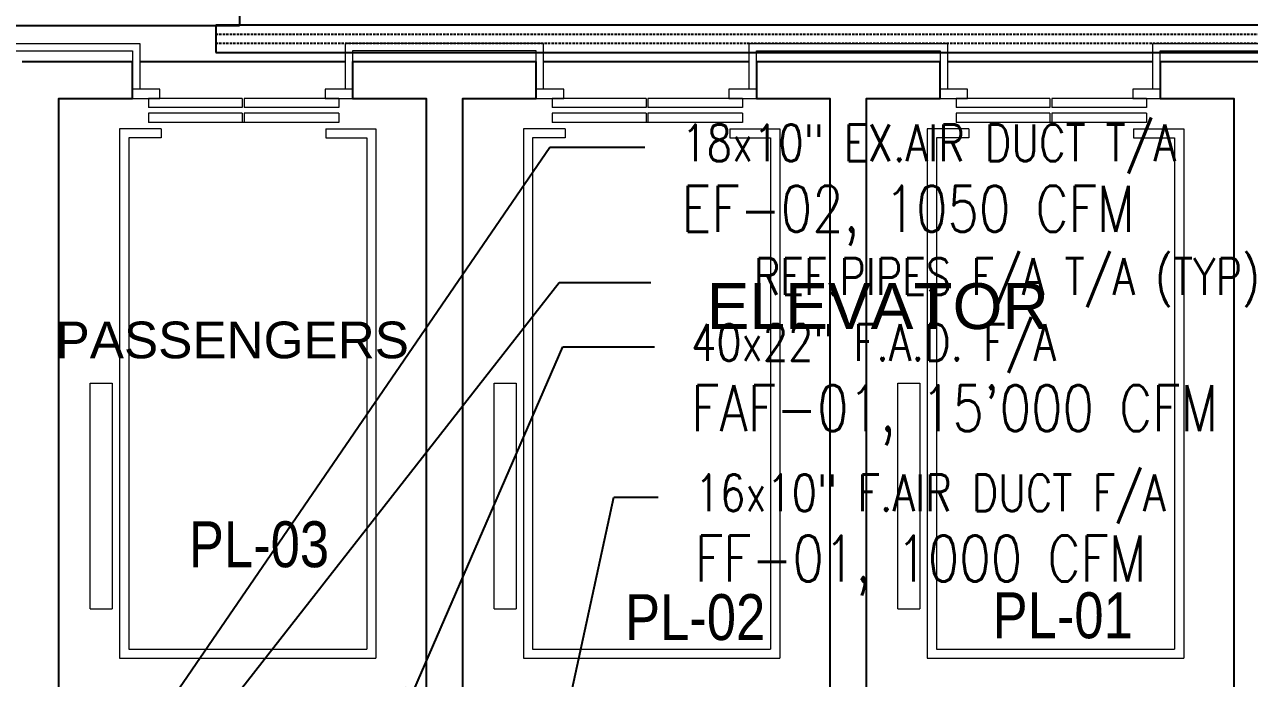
# Model space of a CAD drawing. Header units: inches. Extents: x 1152707 to 1351947, y 326920 to 480291.
# Drawn here: x 1198983 to 1205657, y 349849 to 353412 of the extents above; entities that cross this region are included whole.
import ezdxf
from ezdxf import colors
from ezdxf.entities.mleader import LeaderData, LeaderLine
from ezdxf.enums import TextEntityAlignment as Align
from ezdxf.math import Vec2, Vec3

# ---------------------------------------------------------------- set-up
doc = ezdxf.new("R2010")
doc.units = ezdxf.units.IN
doc.header["$MEASUREMENT"] = 0
doc.linetypes.add('DASHED', pattern=[19.05, 12.7, -6.35])
for name, color, linetype, lineweight in [('A-BLOCK', 43, 'Continuous', 13), ('A-ELEVATOR', 54, 'Continuous', 5), ('A-WALL CLADDING', 44, 'Continuous', 5)]:
    doc.layers.add(name, color=color, linetype=linetype, lineweight=lineweight)
for name, color, linetype in [('A-TEXT', 3, 'Continuous'), ('AC-Deffusers', 3, 'Continuous'), ('AC-Equipment', 2, 'Continuous'), ('AC-Ref PIPES', 3, 'Continuous'), ('AC-TEXT', 3, 'Continuous'), ('LGT ELEC', 252, 'Continuous'), ('S-COL', 210, 'Continuous'), ('TEXT', 181, 'Continuous')]:
    doc.layers.add(name, color=color, linetype=linetype)
doc.styles.add('AC_Duct', font='romans.shx', dxfattribs={"width": 0.8, "height": 0.2})
doc.styles.add('AC_Equipment', font='romans.shx', dxfattribs={"width": 0.75, "height": 0.3})
doc.styles.add('ARIAL', font='ARIALN.TTF')
doc.styles.add('style1', font='arial.ttf')

# ---------------------------------------------------------------- blocks, each defined once
blk = doc.blocks.new('SWDFHGTRD')
at = {"layer": 'A-BLOCK', "color": 254, "ltscale": 100}
for p, q in [((1198970.4, 406617.3), (1199570.4, 406617.3)), ((1198970.4, 406617.3), (1199570.4, 406617.3)), ((1199170.4, 403967.3), (1199170.4, 404167.3)), ((1199170.4, 403967.3), (1199170.4, 404167.3))]:
    blk.add_line(p, q, dxfattribs=at)
at = {"layer": 'A-ELEVATOR', "color": 254}
for p, q in [((1200169.4, 406417.3), (1199658.3, 406417.3)), ((1199658.3, 406417.3), (1199658.3, 406367.3)), ((1200169.4, 406417.3), (1199658.3, 406417.3)), ((1199658.3, 406417.3), (1199658.3, 406367.3)), ((1200169.4, 406417.3), (1199658.3, 406417.3)), ((1199658.3, 406417.3), (1199658.3, 406367.3)), ((1200169.4, 406417.3), (1199658.3, 406417.3)), ((1199658.3, 406417.3), (1199658.3, 406367.3)), ((1200169.4, 406417.3), (1200169.4, 406367.3)), ((1200169.4, 406417.3), (1200169.4, 406367.3)), ((1200169.4, 406417.3), (1200169.4, 406367.3)), ((1200169.4, 406417.3), (1200169.4, 406367.3)), ((1200179.4, 406417.3), (1200179.4, 406367.3)), ((1200695.2, 406417.3), (1200179.4, 406417.3)), ((1200179.4, 406417.3), (1200179.4, 406367.3)), ((1200695.2, 406417.3), (1200179.4, 406417.3)), ((1200179.4, 406417.3), (1200179.4, 406367.3)), ((1200695.2, 406417.3), (1200179.4, 406417.3)), ((1200695.2, 406417.3), (1200179.4, 406417.3)), ((1200179.4, 406417.3), (1200179.4, 406367.3)), ((1200695.2, 406417.3), (1200695.2, 406367.3)), ((1200695.2, 406417.3), (1200695.2, 406367.3)), ((1200695.2, 406417.3), (1200695.2, 406367.3)), ((1200695.2, 406417.3), (1200695.2, 406367.3)), ((1202369.4, 406417.3), (1201858.3, 406417.3)), ((1201858.3, 406417.3), (1201858.3, 406367.3)), ((1202369.4, 406417.3), (1201858.3, 406417.3)), ((1201858.3, 406417.3), (1201858.3, 406367.3)), ((1202369.4, 406417.3), (1201858.3, 406417.3)), ((1201858.3, 406417.3), (1201858.3, 406367.3)), ((1202369.4, 406417.3), (1201858.3, 406417.3)), ((1201858.3, 406417.3), (1201858.3, 406367.3)), ((1202369.4, 406417.3), (1202369.4, 406367.3)), ((1202369.4, 406417.3), (1202369.4, 406367.3)), ((1202369.4, 406417.3), (1202369.4, 406367.3)), ((1202369.4, 406417.3), (1202369.4, 406367.3)), ((1202895.2, 406417.3), (1202379.4, 406417.3)), ((1202379.4, 406417.3), (1202379.4, 406367.3)), ((1202895.2, 406417.3), (1202379.4, 406417.3)), ((1202379.4, 406417.3), (1202379.4, 406367.3)), ((1202895.2, 406417.3), (1202379.4, 406417.3)), ((1202379.4, 406417.3), (1202379.4, 406367.3)), ((1202895.2, 406417.3), (1202379.4, 406417.3)), ((1202379.4, 406417.3), (1202379.4, 406367.3)), ((1202895.2, 406417.3), (1202895.2, 406367.3)), ((1202895.2, 406417.3), (1202895.2, 406367.3)), ((1202895.2, 406417.3), (1202895.2, 406367.3)), ((1202895.2, 406417.3), (1202895.2, 406367.3)), ((1204569.4, 406417.3), (1204058.3, 406417.3)), ((1204058.3, 406417.3), (1204058.3, 406367.3)), ((1204569.4, 406417.3), (1204058.3, 406417.3)), ((1204058.3, 406417.3), (1204058.3, 406367.3)), ((1204569.4, 406417.3), (1204058.3, 406417.3)), ((1204058.3, 406417.3), (1204058.3, 406367.3)), ((1204569.4, 406417.3), (1204058.3, 406417.3)), ((1204058.3, 406417.3), (1204058.3, 406367.3)), ((1204569.4, 406417.3), (1204569.4, 406367.3)), ((1204569.4, 406417.3), (1204569.4, 406367.3)), ((1204569.4, 406417.3), (1204569.4, 406367.3)), ((1204569.4, 406417.3), (1204569.4, 406367.3)), ((1204579.4, 406417.3), (1204579.4, 406367.3)), ((1205095.2, 406417.3), (1204579.4, 406417.3)), ((1204579.4, 406417.3), (1204579.4, 406367.3)), ((1205095.2, 406417.3), (1204579.4, 406417.3)), ((1204579.4, 406417.3), (1204579.4, 406367.3)), ((1205095.2, 406417.3), (1204579.4, 406417.3)), ((1204579.4, 406417.3), (1204579.4, 406367.3)), ((1205095.2, 406417.3), (1204579.4, 406417.3)), ((1205095.2, 406417.3), (1205095.2, 406367.3)), ((1205095.2, 406417.3), (1205095.2, 406367.3)), ((1205095.2, 406417.3), (1205095.2, 406367.3)), ((1205095.2, 406417.3), (1205095.2, 406367.3)), ((1200169.4, 406367.3), (1199658.3, 406367.3)), ((1200169.4, 406367.3), (1199658.3, 406367.3)), ((1200169.4, 406367.3), (1199658.3, 406367.3)), ((1200169.4, 406367.3), (1199658.3, 406367.3)), ((1200695.2, 406367.3), (1200179.4, 406367.3)), ((1200695.2, 406367.3), (1200179.4, 406367.3)), ((1200695.2, 406367.3), (1200179.4, 406367.3)), ((1200695.2, 406367.3), (1200179.4, 406367.3)), ((1202369.4, 406367.3), (1201858.3, 406367.3)), ((1202369.4, 406367.3), (1201858.3, 406367.3)), ((1202369.4, 406367.3), (1201858.3, 406367.3)), ((1202369.4, 406367.3), (1201858.3, 406367.3)), ((1202895.2, 406367.3), (1202379.4, 406367.3)), ((1202895.2, 406367.3), (1202379.4, 406367.3)), ((1202895.2, 406367.3), (1202379.4, 406367.3)), ((1202895.2, 406367.3), (1202379.4, 406367.3)), ((1204569.4, 406367.3), (1204058.3, 406367.3)), ((1204569.4, 406367.3), (1204058.3, 406367.3)), ((1204569.4, 406367.3), (1204058.3, 406367.3)), ((1204569.4, 406367.3), (1204058.3, 406367.3)), ((1205095.2, 406367.3), (1204579.4, 406367.3)), ((1205095.2, 406367.3), (1204579.4, 406367.3)), ((1205095.2, 406367.3), (1204579.4, 406367.3)), ((1205095.2, 406367.3), (1204579.4, 406367.3)), ((1200169.4, 406337.3), (1199658.3, 406337.3)), ((1199658.3, 406337.3), (1199658.3, 406287.2)), ((1200169.4, 406337.3), (1199658.3, 406337.3)), ((1199658.3, 406337.3), (1199658.3, 406287.2)), ((1200169.4, 406337.3), (1199658.3, 406337.3)), ((1199658.3, 406337.3), (1199658.3, 406287.2)), ((1200169.4, 406337.3), (1199658.3, 406337.3)), ((1199658.3, 406337.3), (1199658.3, 406287.2)), ((1200169.4, 406287.2), (1199658.3, 406287.2)), ((1200169.4, 406287.2), (1199658.3, 406287.2)), ((1200169.4, 406287.2), (1199658.3, 406287.2)), ((1200169.4, 406287.2), (1199658.3, 406287.2)), ((1200169.4, 406337.3), (1200169.4, 406287.2)), ((1200169.4, 406337.3), (1200169.4, 406287.2)), ((1200169.4, 406337.3), (1200169.4, 406287.2)), ((1200169.4, 406337.3), (1200169.4, 406287.2)), ((1200179.4, 406287.2), (1200169.4, 406287.2)), ((1200179.4, 406287.2), (1200169.4, 406287.2)), ((1200179.4, 406287.2), (1200169.4, 406287.2)), ((1200179.4, 406287.2), (1200169.4, 406287.2)), ((1200179.4, 406337.3), (1200179.4, 406287.2)), ((1200695.2, 406337.3), (1200179.4, 406337.3)), ((1200695.2, 406337.3), (1200179.4, 406337.3)), ((1200695.2, 406337.3), (1200179.4, 406337.3)), ((1200179.4, 406337.3), (1200179.4, 406287.2)), ((1200695.2, 406337.3), (1200179.4, 406337.3)), ((1200695.2, 406337.3), (1200179.4, 406337.3)), ((1200179.4, 406337.3), (1200179.4, 406287.2)), ((1200695.2, 406337.3), (1200179.4, 406337.3)), ((1200179.4, 406337.3), (1200179.4, 406287.2)), ((1200695.2, 406337.3), (1200179.4, 406337.3)), ((1200695.2, 406337.3), (1200179.4, 406337.3)), ((1200695.2, 406287.2), (1200179.4, 406287.2)), ((1200695.2, 406287.2), (1200179.4, 406287.2)), ((1200695.2, 406287.2), (1200179.4, 406287.2)), ((1200695.2, 406287.2), (1200179.4, 406287.2)), ((1200695.2, 406337.3), (1200695.2, 406287.2)), ((1200695.2, 406337.3), (1200695.2, 406287.2)), ((1200695.2, 406337.3), (1200695.2, 406287.2)), ((1200695.2, 406337.3), (1200695.2, 406287.2)), ((1201858.3, 406337.3), (1201858.3, 406287.2)), ((1202369.4, 406337.3), (1201858.3, 406337.3)), ((1202369.4, 406337.3), (1201858.3, 406337.3)), ((1201858.3, 406337.3), (1201858.3, 406287.2)), ((1202369.4, 406337.3), (1201858.3, 406337.3)), ((1201858.3, 406337.3), (1201858.3, 406287.2)), ((1202369.4, 406337.3), (1201858.3, 406337.3)), ((1201858.3, 406337.3), (1201858.3, 406287.2)), ((1202369.4, 406287.2), (1201858.3, 406287.2)), ((1202369.4, 406287.2), (1201858.3, 406287.2)), ((1202369.4, 406287.2), (1201858.3, 406287.2)), ((1202369.4, 406287.2), (1201858.3, 406287.2)), ((1202369.4, 406337.3), (1202369.4, 406287.2)), ((1202369.4, 406337.3), (1202369.4, 406287.2)), ((1202369.4, 406337.3), (1202369.4, 406287.2)), ((1202369.4, 406337.3), (1202369.4, 406287.2)), ((1202379.4, 406287.2), (1202369.4, 406287.2)), ((1202379.4, 406287.2), (1202369.4, 406287.2)), ((1202379.4, 406287.2), (1202369.4, 406287.2)), ((1202379.4, 406287.2), (1202369.4, 406287.2)), ((1202379.4, 406337.3), (1202379.4, 406287.2)), ((1202895.2, 406337.3), (1202379.4, 406337.3)), ((1202895.2, 406337.3), (1202379.4, 406337.3)), ((1202379.4, 406337.3), (1202379.4, 406287.2)), ((1202895.2, 406337.3), (1202379.4, 406337.3)), ((1202895.2, 406337.3), (1202379.4, 406337.3)), ((1202379.4, 406337.3), (1202379.4, 406287.2)), ((1202895.2, 406337.3), (1202379.4, 406337.3)), ((1202895.2, 406337.3), (1202379.4, 406337.3)), ((1202379.4, 406337.3), (1202379.4, 406287.2)), ((1202895.2, 406337.3), (1202379.4, 406337.3)), ((1202895.2, 406337.3), (1202379.4, 406337.3)), ((1202895.2, 406287.2), (1202379.4, 406287.2)), ((1202895.2, 406287.2), (1202379.4, 406287.2)), ((1202895.2, 406287.2), (1202379.4, 406287.2)), ((1202895.2, 406287.2), (1202379.4, 406287.2)), ((1202895.2, 406337.3), (1202895.2, 406287.2)), ((1202895.2, 406337.3), (1202895.2, 406287.2)), ((1202895.2, 406337.3), (1202895.2, 406287.2)), ((1202895.2, 406337.3), (1202895.2, 406287.2)), ((1204058.3, 406337.3), (1204058.3, 406287.2)), ((1204569.4, 406337.3), (1204058.3, 406337.3)), ((1204058.3, 406337.3), (1204058.3, 406287.2)), ((1204569.4, 406337.3), (1204058.3, 406337.3)), ((1204569.4, 406337.3), (1204058.3, 406337.3)), ((1204058.3, 406337.3), (1204058.3, 406287.2)), ((1204569.4, 406337.3), (1204058.3, 406337.3)), ((1204058.3, 406337.3), (1204058.3, 406287.2)), ((1204569.4, 406287.2), (1204058.3, 406287.2)), ((1204569.4, 406287.2), (1204058.3, 406287.2)), ((1204569.4, 406287.2), (1204058.3, 406287.2)), ((1204569.4, 406287.2), (1204058.3, 406287.2)), ((1204569.4, 406337.3), (1204569.4, 406287.2)), ((1204569.4, 406337.3), (1204569.4, 406287.2)), ((1204569.4, 406337.3), (1204569.4, 406287.2)), ((1204569.4, 406337.3), (1204569.4, 406287.2)), ((1204579.4, 406287.2), (1204569.4, 406287.2)), ((1204579.4, 406287.2), (1204569.4, 406287.2)), ((1204579.4, 406287.2), (1204569.4, 406287.2)), ((1204579.4, 406287.2), (1204569.4, 406287.2)), ((1204579.4, 406337.3), (1204579.4, 406287.2)), ((1205095.2, 406337.3), (1204579.4, 406337.3)), ((1205095.2, 406337.3), (1204579.4, 406337.3)), ((1204579.4, 406337.3), (1204579.4, 406287.2)), ((1205095.2, 406337.3), (1204579.4, 406337.3)), ((1205095.2, 406337.3), (1204579.4, 406337.3)), ((1204579.4, 406337.3), (1204579.4, 406287.2)), ((1205095.2, 406337.3), (1204579.4, 406337.3)), ((1205095.2, 406337.3), (1204579.4, 406337.3)), ((1204579.4, 406337.3), (1204579.4, 406287.2)), ((1205095.2, 406337.3), (1204579.4, 406337.3)), ((1205095.2, 406337.3), (1204579.4, 406337.3)), ((1205095.2, 406287.2), (1204579.4, 406287.2)), ((1205095.2, 406287.2), (1204579.4, 406287.2)), ((1205095.2, 406287.2), (1204579.4, 406287.2)), ((1205095.2, 406287.2), (1204579.4, 406287.2)), ((1205095.2, 406337.3), (1205095.2, 406287.2)), ((1205095.2, 406337.3), (1205095.2, 406287.2)), ((1205095.2, 406337.3), (1205095.2, 406287.2)), ((1205095.2, 406337.3), (1205095.2, 406287.2)), ((1199501.4, 406252.2), (1199501.4, 403367.5)), ((1199728.3, 406252.2), (1199501.4, 406252.2)), ((1199501.4, 406252.2), (1199501.4, 403367.5)), ((1199728.3, 406252.2), (1199501.4, 406252.2)), ((1199501.4, 406252.2), (1199501.4, 403367.5)), ((1199728.3, 406252.2), (1199501.4, 406252.2)), ((1199501.4, 406252.2), (1199501.4, 403367.5)), ((1199728.3, 406252.2), (1199501.4, 406252.2)), ((1199728.3, 406252.2), (1199728.3, 406202.2)), ((1199728.3, 406252.2), (1199728.3, 406202.2)), ((1199728.3, 406252.2), (1199728.3, 406202.2)), ((1199728.3, 406252.2), (1199728.3, 406202.2)), ((1200625.2, 406252.2), (1200625.2, 406202.2)), ((1200625.2, 406252.2), (1200898.3, 406252.2)), ((1200625.2, 406252.2), (1200625.2, 406202.2)), ((1200625.2, 406252.2), (1200898.3, 406252.2)), ((1200625.2, 406252.2), (1200625.2, 406202.2)), ((1200625.2, 406252.2), (1200898.3, 406252.2)), ((1200625.2, 406252.2), (1200625.2, 406202.2)), ((1200625.2, 406252.2), (1200898.3, 406252.2)), ((1200898.3, 406252.2), (1200898.3, 403367.5)), ((1200898.3, 406252.2), (1200898.3, 403367.5)), ((1200898.3, 406252.2), (1200898.3, 403367.5)), ((1200898.3, 406252.2), (1200898.3, 403367.5)), ((1201701.4, 406252.2), (1201701.4, 403367.5)), ((1201928.3, 406252.2), (1201701.4, 406252.2)), ((1201701.4, 406252.2), (1201701.4, 403367.5)), ((1201928.3, 406252.2), (1201701.4, 406252.2)), ((1201701.4, 406252.2), (1201701.4, 403367.5)), ((1201928.3, 406252.2), (1201701.4, 406252.2)), ((1201701.4, 406252.2), (1201701.4, 403367.5)), ((1201928.3, 406252.2), (1201701.4, 406252.2)), ((1201928.3, 406252.2), (1201928.3, 406202.2)), ((1201928.3, 406252.2), (1201928.3, 406202.2)), ((1201928.3, 406252.2), (1201928.3, 406202.2)), ((1201928.3, 406252.2), (1201928.3, 406202.2)), ((1202825.2, 406252.2), (1202825.2, 406202.2)), ((1202825.2, 406252.2), (1203098.3, 406252.2)), ((1202825.2, 406252.2), (1202825.2, 406202.2)), ((1202825.2, 406252.2), (1203098.3, 406252.2)), ((1202825.2, 406252.2), (1203098.3, 406252.2)), ((1202825.2, 406252.2), (1202825.2, 406202.2)), ((1202825.2, 406252.2), (1203098.3, 406252.2)), ((1202825.2, 406252.2), (1202825.2, 406202.2)), ((1203098.3, 406252.2), (1203098.3, 403367.5)), ((1203098.3, 406252.2), (1203098.3, 403367.5)), ((1203098.3, 406252.2), (1203098.3, 403367.5)), ((1203098.3, 406252.2), (1203098.3, 403367.5)), ((1203901.4, 406252.2), (1203901.4, 403367.5)), ((1204128.3, 406252.2), (1203901.4, 406252.2)), ((1203901.4, 406252.2), (1203901.4, 403367.5)), ((1204128.3, 406252.2), (1203901.4, 406252.2)), ((1203901.4, 406252.2), (1203901.4, 403367.5)), ((1204128.3, 406252.2), (1203901.4, 406252.2)), ((1203901.4, 406252.2), (1203901.4, 403367.5)), ((1204128.3, 406252.2), (1203901.4, 406252.2)), ((1204128.3, 406252.2), (1204128.3, 406202.2)), ((1204128.3, 406252.2), (1204128.3, 406202.2)), ((1204128.3, 406252.2), (1204128.3, 406202.2)), ((1204128.3, 406252.2), (1204128.3, 406202.2)), ((1205025.2, 406252.2), (1205025.2, 406202.2)), ((1205025.2, 406252.2), (1205298.3, 406252.2)), ((1205025.2, 406252.2), (1205025.2, 406202.2)), ((1205025.2, 406252.2), (1205298.3, 406252.2)), ((1205025.2, 406252.2), (1205025.2, 406202.2)), ((1205025.2, 406252.2), (1205298.3, 406252.2)), ((1205025.2, 406252.2), (1205025.2, 406202.2)), ((1205025.2, 406252.2), (1205298.3, 406252.2)), ((1205298.3, 406252.2), (1205298.3, 403367.5)), ((1205298.3, 406252.2), (1205298.3, 403367.5)), ((1205298.3, 406252.2), (1205298.3, 403367.5)), ((1205298.3, 406252.2), (1205298.3, 403367.5)), ((1199551.5, 406202.2), (1199551.5, 403417.6)), ((1199728.3, 406202.2), (1199551.5, 406202.2)), ((1199551.5, 406202.2), (1199551.5, 403417.6)), ((1199728.3, 406202.2), (1199551.5, 406202.2)), ((1199551.5, 406202.2), (1199551.5, 403417.6)), ((1199728.3, 406202.2), (1199551.5, 406202.2)), ((1199551.5, 406202.2), (1199551.5, 403417.6)), ((1199728.3, 406202.2), (1199551.5, 406202.2)), ((1200625.2, 406202.2), (1200848.3, 406202.2)), ((1200625.2, 406202.2), (1200848.3, 406202.2)), ((1200625.2, 406202.2), (1200848.3, 406202.2)), ((1200625.2, 406202.2), (1200848.3, 406202.2)), ((1200848.3, 406202.2), (1200848.3, 403417.6)), ((1200848.3, 406202.2), (1200848.3, 403417.6)), ((1200848.3, 406202.2), (1200848.3, 403417.6)), ((1200848.3, 406202.2), (1200848.3, 403417.6)), ((1201751.5, 406202.2), (1201751.5, 403417.6)), ((1201928.3, 406202.2), (1201751.5, 406202.2)), ((1201751.5, 406202.2), (1201751.5, 403417.6)), ((1201928.3, 406202.2), (1201751.5, 406202.2)), ((1201751.5, 406202.2), (1201751.5, 403417.6)), ((1201928.3, 406202.2), (1201751.5, 406202.2)), ((1201751.5, 406202.2), (1201751.5, 403417.6)), ((1201928.3, 406202.2), (1201751.5, 406202.2)), ((1202825.2, 406202.2), (1203048.3, 406202.2)), ((1202825.2, 406202.2), (1203048.3, 406202.2)), ((1202825.2, 406202.2), (1203048.3, 406202.2)), ((1202825.2, 406202.2), (1203048.3, 406202.2)), ((1203048.3, 406202.2), (1203048.3, 403417.6)), ((1203048.3, 406202.2), (1203048.3, 403417.6)), ((1203048.3, 406202.2), (1203048.3, 403417.6)), ((1203048.3, 406202.2), (1203048.3, 403417.6)), ((1203951.5, 406202.2), (1203951.5, 403417.6)), ((1204128.3, 406202.2), (1203951.5, 406202.2)), ((1203951.5, 406202.2), (1203951.5, 403417.6)), ((1204128.3, 406202.2), (1203951.5, 406202.2)), ((1203951.5, 406202.2), (1203951.5, 403417.6)), ((1204128.3, 406202.2), (1203951.5, 406202.2)), ((1203951.5, 406202.2), (1203951.5, 403417.6)), ((1204128.3, 406202.2), (1203951.5, 406202.2)), ((1205025.2, 406202.2), (1205248.3, 406202.2)), ((1205025.2, 406202.2), (1205248.3, 406202.2)), ((1205025.2, 406202.2), (1205248.3, 406202.2)), ((1205025.2, 406202.2), (1205248.3, 406202.2)), ((1205248.3, 406202.2), (1205248.3, 403417.6)), ((1205248.3, 406202.2), (1205248.3, 403417.6)), ((1205248.3, 406202.2), (1205248.3, 403417.6)), ((1205248.3, 406202.2), (1205248.3, 403417.6)), ((1199341.4, 403637.3), (1199341.4, 404867.1)), ((1199341.4, 404867.1), (1199461.4, 404867.1)), ((1199341.4, 403637.3), (1199341.4, 404867.1)), ((1199341.4, 404867.1), (1199461.4, 404867.1)), ((1199341.4, 403637.3), (1199341.4, 404867.1)), ((1199341.4, 404867.1), (1199461.4, 404867.1)), ((1199341.4, 403637.3), (1199341.4, 404867.1)), ((1199341.4, 404867.1), (1199461.4, 404867.1)), ((1199461.4, 404867.1), (1199461.4, 403637.3)), ((1199461.4, 404867.1), (1199461.4, 403637.3)), ((1199461.4, 404867.1), (1199461.4, 403637.3)), ((1199461.4, 404867.1), (1199461.4, 403637.3)), ((1201541.4, 403637.3), (1201541.4, 404867.1)), ((1201541.4, 404867.1), (1201661.4, 404867.1)), ((1201541.4, 403637.3), (1201541.4, 404867.1)), ((1201541.4, 404867.1), (1201661.4, 404867.1)), ((1201541.4, 403637.3), (1201541.4, 404867.1)), ((1201541.4, 404867.1), (1201661.4, 404867.1)), ((1201541.4, 403637.3), (1201541.4, 404867.1)), ((1201541.4, 404867.1), (1201661.4, 404867.1)), ((1201661.4, 404867.1), (1201661.4, 403637.3)), ((1201661.4, 404867.1), (1201661.4, 403637.3)), ((1201661.4, 404867.1), (1201661.4, 403637.3)), ((1201661.4, 404867.1), (1201661.4, 403637.3)), ((1203741.4, 403637.3), (1203741.4, 404867.1)), ((1203741.4, 404867.1), (1203861.4, 404867.1)), ((1203741.4, 403637.3), (1203741.4, 404867.1)), ((1203741.4, 404867.1), (1203861.4, 404867.1)), ((1203741.4, 403637.3), (1203741.4, 404867.1)), ((1203741.4, 404867.1), (1203861.4, 404867.1)), ((1203741.4, 403637.3), (1203741.4, 404867.1)), ((1203741.4, 404867.1), (1203861.4, 404867.1)), ((1203861.4, 404867.1), (1203861.4, 403637.3)), ((1203861.4, 404867.1), (1203861.4, 403637.3)), ((1203861.4, 404867.1), (1203861.4, 403637.3)), ((1203861.4, 404867.1), (1203861.4, 403637.3)), ((1199341.4, 403637.3), (1199461.4, 403637.3)), ((1199341.4, 403637.3), (1199461.4, 403637.3)), ((1199341.4, 403637.3), (1199461.4, 403637.3)), ((1199341.4, 403637.3), (1199461.4, 403637.3)), ((1201541.4, 403637.3), (1201661.4, 403637.3)), ((1201541.4, 403637.3), (1201661.4, 403637.3)), ((1201541.4, 403637.3), (1201661.4, 403637.3)), ((1201541.4, 403637.3), (1201661.4, 403637.3)), ((1203741.4, 403637.3), (1203861.4, 403637.3)), ((1203741.4, 403637.3), (1203861.4, 403637.3)), ((1203741.4, 403637.3), (1203861.4, 403637.3)), ((1203741.4, 403637.3), (1203861.4, 403637.3)), ((1199551.5, 403417.6), (1200848.3, 403417.6)), ((1199551.5, 403417.6), (1200848.3, 403417.6)), ((1199551.5, 403417.6), (1200848.3, 403417.6)), ((1199551.5, 403417.6), (1200848.3, 403417.6)), ((1201751.5, 403417.6), (1203048.3, 403417.6)), ((1201751.5, 403417.6), (1203048.3, 403417.6)), ((1201751.5, 403417.6), (1203048.3, 403417.6)), ((1201751.5, 403417.6), (1203048.3, 403417.6)), ((1203951.5, 403417.6), (1205248.3, 403417.6)), ((1203951.5, 403417.6), (1205248.3, 403417.6)), ((1203951.5, 403417.6), (1205248.3, 403417.6)), ((1203951.5, 403417.6), (1205248.3, 403417.6)), ((1199501.4, 403367.5), (1200898.3, 403367.5)), ((1199501.4, 403367.5), (1200898.3, 403367.5)), ((1199501.4, 403367.5), (1200898.3, 403367.5)), ((1199501.4, 403367.5), (1200898.3, 403367.5)), ((1201701.4, 403367.5), (1203098.3, 403367.5)), ((1201701.4, 403367.5), (1203098.3, 403367.5)), ((1201701.4, 403367.5), (1203098.3, 403367.5)), ((1201701.4, 403367.5), (1203098.3, 403367.5)), ((1203901.4, 403367.5), (1205298.3, 403367.5)), ((1203901.4, 403367.5), (1205298.3, 403367.5)), ((1203901.4, 403367.5), (1205298.3, 403367.5)), ((1203901.4, 403367.5), (1205298.3, 403367.5))]:
    blk.add_line(p, q, dxfattribs=at)
for points in [[(1199575.8, 406417.3), (1199721, 406417.3), (1199721, 406467.3), (1199571, 406467.3), (1199571, 406417.3)], [(1199575.8, 406417.3), (1199721, 406417.3), (1199721, 406467.3), (1199571, 406467.3), (1199571, 406417.3)], [(1199575.8, 406417.3), (1199721, 406417.3), (1199721, 406467.3), (1199571, 406467.3), (1199571, 406417.3)], [(1199575.8, 406417.3), (1199721, 406417.3), (1199721, 406467.3), (1199571, 406467.3), (1199571, 406417.3)], [(1200625.8, 406417.3), (1200771, 406417.3), (1200771, 406467.3), (1200621, 406467.3), (1200621, 406417.3)], [(1201775.8, 406417.3), (1201921, 406417.3), (1201921, 406467.3), (1201771, 406467.3), (1201771, 406417.3)], [(1202825.8, 406417.3), (1202971, 406417.3), (1202971, 406467.3), (1202821, 406467.3), (1202821, 406417.3)], [(1203975.8, 406417.3), (1204121, 406417.3), (1204121, 406467.3), (1203971, 406467.3), (1203971, 406417.3)], [(1205025.8, 406417.3), (1205171, 406417.3), (1205171, 406467.3), (1205021, 406467.3), (1205021, 406417.3)]]:
    blk.add_lwpolyline(points, close=True, dxfattribs=at)
at = {"layer": 'A-WALL CLADDING', "color": 254}
for points in [[(1198770.6, 406617.3), (1198770.6, 406717.3), (1199571, 406717.3), (1199611, 406717.3), (1199611, 406467.4)], [(1201811, 406467.4), (1201811, 406717.3), (1200771, 406717.3), (1200731, 406717.3), (1200731, 406467.4)], [(1202931, 406467.4), (1202931, 406717.3), (1203971, 406717.3), (1204011, 406717.3), (1204011, 406467.4)], [(1205131, 406467.4), (1205131, 406717.3), (1205930.4, 406717.3), (1205970.4, 406717.3), (1205970.4, 406617.3)], [(1198810.6, 406617.3), (1198810.6, 406677.3), (1199571, 406677.3), (1199571, 406467.4)], [(1201771, 406467.4), (1201771, 406677.3), (1200771, 406677.3), (1200771, 406467.4)], [(1202971, 406467.4), (1202971, 406677.3), (1203971, 406677.3), (1203971, 406467.4)], [(1205171, 406467.4), (1205171, 406677.3), (1205930.4, 406677.3), (1205930.4, 406617.3)]]:
    blk.add_lwpolyline(points, dxfattribs=at)
at = {"layer": 'S-COL', "color": 254, "linetype": 'ByBlock'}
for p, q in [((1200731, 406617.3), (1199611, 406617.3)), ((1202931, 406617.3), (1201811, 406617.3)), ((1205131, 406617.3), (1204011, 406617.3))]:
    blk.add_line(p, q, dxfattribs=at)
for points in [[(1205771, 406617.3), (1205171, 406617.3), (1205171, 406467.3), (1205171, 406467.3), (1205171, 406417.3), (1205571, 406417.3), (1205571, 403167.3)], [(1203571, 403167.3), (1203571, 406417.3), (1203971, 406417.3), (1203971, 406617.3), (1202971, 406617.3), (1202971, 406467.3), (1202971, 406467.3), (1202971, 406417.3), (1203371, 406417.3), (1203371, 403167.3)], [(1201371, 403167.3), (1201371, 406417.3), (1201771, 406417.3), (1201771, 406617.3), (1200771, 406617.3), (1200771, 406467.3), (1200771, 406467.3), (1200771, 406417.3), (1201171, 406417.3), (1201171, 403167.3)], [(1199171, 403167.3), (1199171, 406417.3), (1199571, 406417.3), (1199571, 406617.3), (1198971, 406617.3)]]:
    blk.add_lwpolyline(points, dxfattribs=at)
at = {"layer": 'A-TEXT', "color": 254, "style": 'ARIAL'}
for s, p in [('PL-03', (1199879, 403863.7)), ('PL-02', (1202254.8, 403466.8)), ('PL-01', (1204257.3, 403476.7))]:
    blk.add_text(s, height=250, rotation=0.00424, dxfattribs=at).set_placement(p)
at = {"layer": 'TEXT', "color": 254, "ltscale": 0.5, "style": 'style1'}
blk.add_text('ELEVATOR', height=250, dxfattribs=at).set_placement((1202700.3, 405161.2))
blk = doc.blocks.new('A$C00FA4E35')
at = {"layer": 'AC-Deffusers', "color": 252, "linetype": 'Continuous'}
for p, q in [((27549.83, 16630.963), (27549.83, 16480.963)), ((27549.83, 16630.963), (33549.83, 16630.963)), ((27549.83, 16480.963), (33549.83, 16480.963))]:
    blk.add_line(p, q, dxfattribs=at)
at = {"layer": 'AC-Deffusers', "color": 252, "linetype": 'DASHED'}
for p, q in [((27549.83, 16580.963), (33549.83, 16580.963)), ((27549.83, 16530.963), (33549.83, 16530.963))]:
    blk.add_line(p, q, dxfattribs=at)
at = {"layer": 'AC-Equipment', "color": 252, "linetype": 'Continuous'}
blk.add_lwpolyline([(27679.171, 16625.396), (25129.171, 16625.396), (25129.171, 18325.396), (27679.171, 18325.396)], close=True, dxfattribs=at)
at = {"layer": 'AC-Ref PIPES', "color": 252, "linetype": 'ByBlock', "lineweight": -2, "ltscale": 0.02}
blk.add_line((29421.008, 15226.503), (29921.008, 15226.503), dxfattribs=at)
blk.add_lwpolyline([(27592.909, 12890.861), (29421.008, 15226.503)], dxfattribs=at)
at = {"layer": 'AC-TEXT', "color": 252, "linetype": 'ByBlock', "lineweight": -2}
blk.add_line((29369.083, 15963.876), (29887.464, 15963.876), dxfattribs=at)
blk.add_lwpolyline([(27146.788, 12719.294), (29369.083, 15963.876)], dxfattribs=at)
at = {"color": 252, "linetype": 'Continuous', "ltscale": 100}
for tag, height, style, width, p in [('AHU', 288, 'AC_Equipment', 0.75, (56884.46, 22822.455)), ('B.03', 240, 'AC_Equipment', 0.7, (56884.46, 22467.255)), ('AHU', 288, 'AC_Equipment', 0.75, (63011.551, 19982.621)), ('200', 200, 'AC_Duct', 0.7, (62072.937, 19668.014)), ('B.01', 240, 'AC_Equipment', 0.7, (63011.551, 19627.421)), ('150', 200, 'AC_Duct', 0.7, (54936.662, 19610.001)), ('AHU', 288, 'AC_Equipment', 0.75, (24436.928, 17572.269)), ('B.04', 240, 'AC_Equipment', 0.7, (24436.928, 17217.069)), ('EF', 288, 'AC_Equipment', 0.75, (13361.997, 10940.286)), ('01', 240, 'AC_Equipment', 0.7, (13361.997, 10585.086)), ('AHU', 288, 'AC_Equipment', 0.75, (62113.318, 8777.511)), ('200', 200, 'AC_Duct', 0.7, (61069.801, 8536.962)), ('B.02', 240, 'AC_Equipment', 0.7, (62113.318, 8422.311)), ('MSU', 288, 'AC_Equipment', 0.75, (18640.373, 4334.348)), ('B.01', 240, 'AC_Equipment', 0.7, (18640.373, 3979.148))]:
    blk.add_attdef(tag, text='', height=height, dxfattribs=dict(at, style=style, width=width)).set_placement(p, align=Align.CENTER)
at = {"layer": 'AC-Ref PIPES', "color": 252, "linetype": 'Continuous', "ltscale": 0.02, "insert": (33237.199, 15359.837), "char_height": 200, "attachment_point": 3, "style": 'AC_Duct'}
blk.add_mtext('{\\C252;REF.PIPES F/A T/A (TYP)}', dxfattribs=at)
at = {"layer": 'AC-TEXT', "color": 252, "insert": (30087.464, 16087.686), "char_height": 200, "width": 5932.09002, "attachment_point": 1, "style": 'AC_Duct'}
blk.add_mtext('18x10" EX.AIR DUCT T/A\\P{\\H1.25x;EF-02, 1050 CFM}', dxfattribs=at)
at = {"layer": 'TEXT', "ltscale": 0.5, "style": 'style1'}
blk.add_text('PASSENGERS ', height=200, dxfattribs=at).set_placement((26677.217, 14814.426))
at = {"layer": 'AC-TEXT'}
ml = blk.add_multileader_mtext('Standard', dxfattribs=at)
ml.set_content('40x22" F.A.D. F/A\\P{\\H1.25x;\\C40;FAF-01, 15\'000 CFM}', color=3, style='AC_Duct')
ml.set_leader_properties(color=6)
ml.build(insert=Vec2(0, 0))
ml.multileader.update_dxf_attribs({"dogleg_length": 0.5, "arrow_head_size": 300})
ctx = ml.context
ctx.base_point, ctx.char_height, ctx.arrow_head_size, ctx.landing_gap_size, ctx.plane_origin = Vec3(29940.07, 14877.393), 200, 300, 200, Vec3(27753.114, 14386.449)
notes = []
notes.append((ctx, [(0, (1, 1, 0), (29440.07, 14877.393), (1, 0), 500, [(0, [(28508.891, 12731.84)], 0, [])])]))
ctx.mtext.insert, ctx.mtext.flow_direction = Vec3(30140.07, 15001.202), 5
ml = blk.add_multileader_mtext('Standard', dxfattribs=at)
ml.set_content('16x10" F.AIR DUCT F/A\\P{\\H1.25x;\\C40;FF-01, 1000 CFM}', color=3, style='AC_Duct')
ml.set_leader_properties(color=6)
ml.build(insert=Vec2(0, 0))
ml.multileader.update_dxf_attribs({"dogleg_length": 0.5, "arrow_head_size": 300})
ctx = ml.context
ctx.base_point, ctx.char_height, ctx.arrow_head_size, ctx.landing_gap_size, ctx.plane_origin = Vec3(29960.373, 14057.992), 200, 300, 200, Vec3(34788.298, 11433.492)
notes.append((ctx, [(1, (1, 1, 0), (29718.084, 14057.992), (1, 0), 242.289, [(0, [(29414.576, 12651.226)], 0, [])])]))
ctx.mtext.insert, ctx.mtext.flow_direction = Vec3(30160.373, 14181.801), 5
for ctx, leaders in notes:
    for number, flags, end, landing, length, lines in leaders:
        leader = LeaderData()
        leader.index, (leader.has_last_leader_line, leader.has_dogleg_vector, leader.attachment_direction) = number, flags
        leader.last_leader_point, leader.dogleg_vector, leader.dogleg_length = Vec3(end), Vec3(landing), length
        for number, points, colour, breaks in lines:
            line = LeaderLine()
            line.index, line.vertices, line.color, line.breaks = number, Vec3.list(points), colors.encode_raw_color(colour), breaks
            leader.lines.append(line)
        ctx.leaders.append(leader)

msp = doc.modelspace()

# ---------------------------------------------------------------- block references
at = {"color": 252, "linetype": 'Continuous', "ltscale": 100}
msp.add_blockref('A$C00FA4E35', (1172475.4, 336779.5), dxfattribs=at)
at = {"layer": 'LGT ELEC', "color": 252, "linetype": 'Continuous'}
msp.add_blockref('SWDFHGTRD', (0, -53407.9), dxfattribs=at)

doc.saveas('drawing.dxf')
